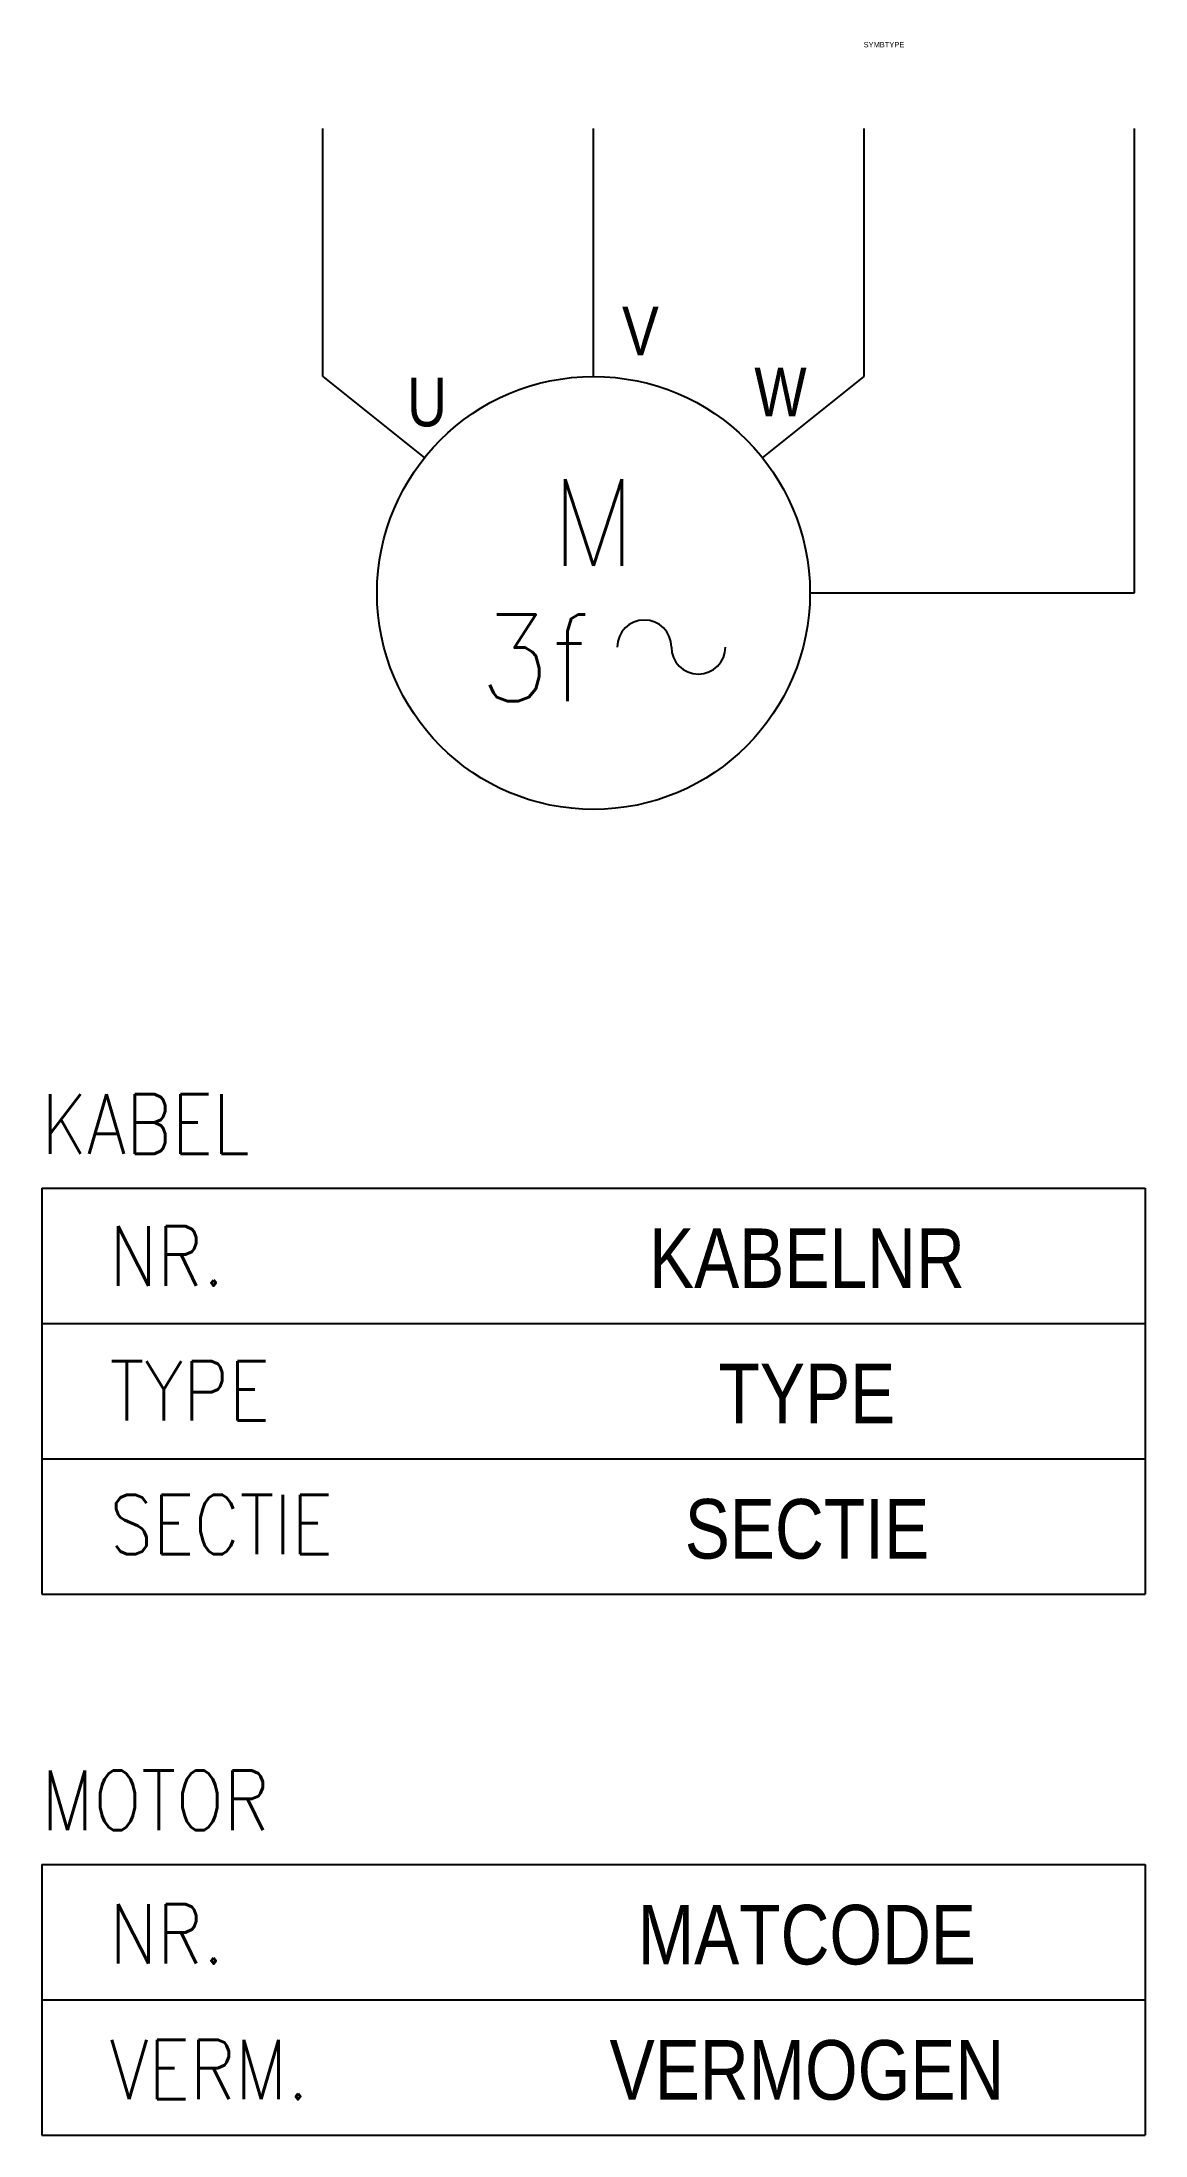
# Model space of a CAD drawing. Extents: x 74.6 to 115.4, y 30.8 to 108.2.
import ezdxf
from ezdxf.enums import TextEntityAlignment as Align

# ---------------------------------------------------------------- set-up
doc = ezdxf.new("R2010")
doc.units = 0
doc.header["$MEASUREMENT"] = 0
doc.layers.get('0').update_dxf_attribs({"linetype": 'CONTINUOUS'})
doc.layers.add('1', color=8, linetype='CONTINUOUS')
doc.layers.add('3', color=30, linetype='CONTINUOUS')
doc.styles.add('DINY', font='SIMPLEX', dxfattribs={"width": 0.95})
doc.styles.add('ROMANS', font='ROMANS.SHX')

msp = doc.modelspace()

# ---------------------------------------------------------------- linework, layer by layer
at = {"layer": '1'}
for p, q in [((85.017, 95.834), (85.017, 105)), ((95.017, 95.834), (95.017, 105)), ((105.017, 95.834), (105.017, 105)), ((115.017, 87.834), (115.017, 105)), ((85.017, 95.834), (88.77, 92.831)), ((101.264, 92.831), (105.017, 95.834)), ((103.017, 87.834), (115.017, 87.834)), ((74.629, 65.834), (115.405, 65.834)), ((74.629, 65.834), (74.629, 50.834)), ((115.405, 65.834), (115.405, 50.834)), ((74.629, 60.834), (115.405, 60.834)), ((74.629, 55.834), (115.405, 55.834)), ((74.629, 50.834), (115.405, 50.834)), ((74.629, 40.834), (115.405, 40.834)), ((74.629, 40.834), (74.629, 30.834)), ((115.405, 40.834), (115.405, 30.834)), ((74.629, 35.834), (115.405, 35.834)), ((74.629, 30.834), (115.405, 30.834))]:
    msp.add_line(p, q, dxfattribs=at)
for centre, start, end in [((96.895, 85.834), 0, 180), ((98.895, 85.834), 180, 0)]:
    msp.add_arc(centre, 1, start, end, dxfattribs=at)
at = {"layer": '3'}
msp.add_circle((95.017, 87.834), 8, dxfattribs=at)

# ---------------------------------------------------------------- texts
at = {"flags": 1}
msp.add_attdef('SYMBTYPE', (105, 108), 'ML', height=0.2, dxfattribs=at)
at = {"layer": '1', "width": 0.85}
for s, p in [('V', (96.069, 96.62)), ('W', (100.962, 94.357)), ('U', (88.125, 93.989))]:
    msp.add_text(s, height=1.8, dxfattribs=at).set_placement(p)
at = {"layer": '1', "style": 'DINY', "width": 0.95}
msp.add_text('M', height=3.2, dxfattribs=at).set_placement((95.017, 88.834), align=Align.CENTER)
at = {"layer": '1'}
for s, height, style, width, p in [('3f', 3.2, 'DINY', 0.95, (90.798, 83.834)), ('KABEL', 2.2, 'ROMANS', 0.85, (74.619, 67.106)), ('NR.', 2.2, 'ROMANS', 0.85, (77.129, 62.23)), ('TYPE', 2.2, 'ROMANS', 0.85, (77.129, 57.246)), ('SECTIE', 2.2, 'ROMANS', 0.85, (77.129, 52.303)), ('MOTOR', 2.2, 'ROMANS', 0.85, (74.619, 42.106)), ('NR.', 2.2, 'ROMANS', 0.85, (77.129, 37.173)), ('VERM.', 2.2, 'ROMANS', 0.85, (77.129, 32.159))]:
    msp.add_text(s, height=height, dxfattribs=dict(at, style=style, width=width)).set_placement(p)
at = {"layer": '1', "width": 0.85}
for tag, p in [('KABELNR', (102.905, 62.145)), ('TYPE', (102.905, 57.145)), ('SECTIE', (102.905, 52.145)), ('MATCODE', (102.905, 37.145)), ('VERMOGEN', (102.905, 32.145))]:
    msp.add_attdef(tag, text='', height=2.2, dxfattribs=at).set_placement(p, align=Align.CENTER)

doc.saveas('drawing.dxf')
